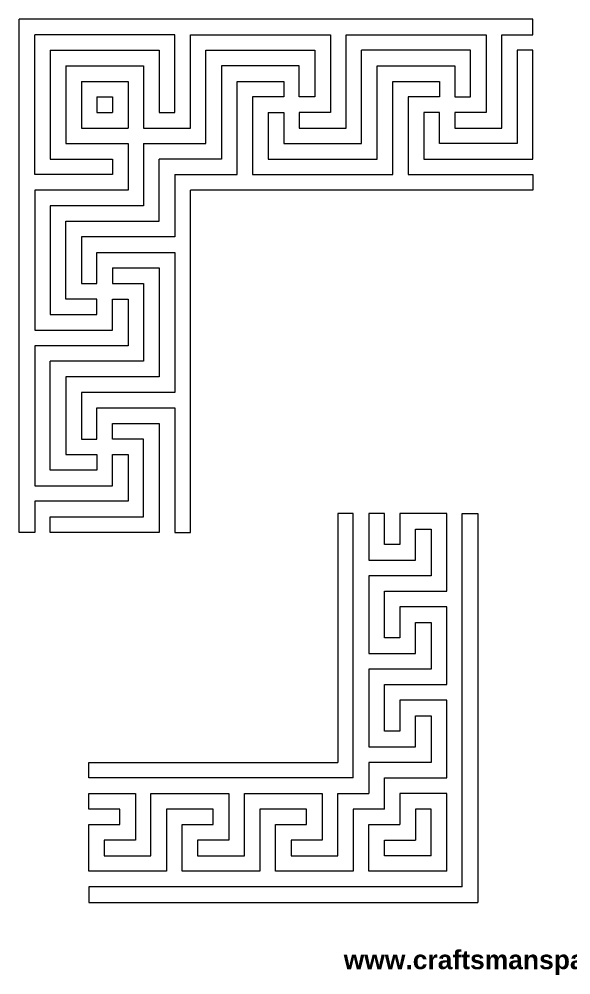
# Model space of a CAD drawing. Header units: millimetres. Extents: x 53.2 to 140.6, y -41 to 35.
# Drawn here: x 53.2 to 96.9, y -41 to 34.8 of the extents above; entities that cross this region are included whole.
import ezdxf

# ---------------------------------------------------------------- set-up
doc = ezdxf.new("R2010")
doc.units = ezdxf.units.MM
doc.header["$MEASUREMENT"] = 0
doc.layers.add('Layer 1', color=7, linetype='Continuous')

msp = doc.modelspace()

# ---------------------------------------------------------------- linework, layer by layer
at = {"layer": 'Layer 1', "lineweight": 9}
for points, knots in [([(60.5603, 0.2195), (60.5603, 0.2195), (61.7941, 0.2195), (61.7941, 0.2195), (61.7941, 0.2195), (61.7941, 0.2195), (61.7941, -3.4816), (61.7941, -3.4816), (61.7941, -3.4816), (61.7941, -3.4816), (54.3916, -3.4816), (54.3916, -3.4816), (54.3916, -3.4816), (54.3916, -3.4816), (54.3916, -5.9491), (54.3916, -5.9491), (54.3916, -5.9491), (54.3916, -5.9491), (53.1579, -5.9491), (53.1579, -5.9491), (53.1579, -5.9491), (53.1579, -5.9491), (53.1579, 34.7644), (53.1579, 34.7644)], [0, 0, 0, 0, 0.1428571, 0.1428571, 0.1428571, 0.1428571, 0.2857143, 0.2857143, 0.2857143, 0.2857143, 0.4285714, 0.4285714, 0.4285714, 0.4285714, 0.5714286, 0.5714286, 0.5714286, 0.5714286, 0.7142857, 0.7142857, 0.7142857, 0.7142857, 1, 1, 1, 1]), ([(87.7027, 27.3619), (87.7027, 27.3619), (87.7027, 26.1282), (87.7027, 26.1282), (87.7027, 26.1282), (87.7027, 26.1282), (91.404, 26.1282), (91.404, 26.1282), (91.404, 26.1282), (91.404, 26.1282), (91.404, 33.5307), (91.404, 33.5307), (91.404, 33.5307), (91.404, 33.5307), (93.8714, 33.5307), (93.8714, 33.5307), (93.8714, 33.5307), (93.8714, 33.5307), (93.8714, 34.7644), (93.8714, 34.7644), (93.8714, 34.7644), (93.8714, 34.7644), (53.1579, 34.7644), (53.1579, 34.7644)], [0, 0, 0, 0, 0.1428571, 0.1428571, 0.1428571, 0.1428571, 0.2857143, 0.2857143, 0.2857143, 0.2857143, 0.4285714, 0.4285714, 0.4285714, 0.4285714, 0.5714286, 0.5714286, 0.5714286, 0.5714286, 0.7142857, 0.7142857, 0.7142857, 0.7142857, 1, 1, 1, 1]), ([(55.6253, 32.2969), (55.6253, 32.2969), (55.6253, 23.6607), (55.6253, 23.6607), (55.6253, 23.6607), (55.6253, 23.6607), (60.5603, 23.6607), (60.5603, 23.6607), (60.5603, 23.6607), (60.5603, 23.6607), (60.5603, 22.427), (60.5603, 22.427), (60.5603, 22.427), (60.5603, 22.427), (54.3916, 22.427), (54.3916, 22.427), (54.3916, 22.427), (54.3916, 22.427), (54.3916, 33.5307), (54.3916, 33.5307)], [0, 0, 0, 0, 0.1666667, 0.1666667, 0.1666667, 0.1666667, 0.3333333, 0.3333333, 0.3333333, 0.3333333, 0.5, 0.5, 0.5, 0.5, 0.6666667, 0.6666667, 0.6666667, 0.6666667, 1, 1, 1, 1]), ([(55.6253, 32.2969), (55.6253, 32.2969), (64.2615, 32.2969), (64.2615, 32.2969), (64.2615, 32.2969), (64.2615, 32.2969), (64.2615, 27.3619), (64.2615, 27.3619), (64.2615, 27.3619), (64.2615, 27.3619), (65.4953, 27.3619), (65.4953, 27.3619), (65.4953, 27.3619), (65.4953, 27.3619), (65.4953, 33.5307), (65.4953, 33.5307), (65.4953, 33.5307), (65.4953, 33.5307), (54.3916, 33.5307), (54.3916, 33.5307)], [0, 0, 0, 0, 0.1666667, 0.1666667, 0.1666667, 0.1666667, 0.3333333, 0.3333333, 0.3333333, 0.3333333, 0.5, 0.5, 0.5, 0.5, 0.6666667, 0.6666667, 0.6666667, 0.6666667, 1, 1, 1, 1]), ([(66.7291, 26.1282), (66.7291, 26.1282), (66.7291, 33.5307), (66.7291, 33.5307), (66.7291, 33.5307), (66.7291, 33.5307), (77.8328, 33.5307), (77.8328, 33.5307), (77.8328, 33.5307), (77.8328, 33.5307), (77.8328, 27.3619), (77.8328, 27.3619), (77.8328, 27.3619), (77.8328, 27.3619), (75.3653, 27.3619), (75.3653, 27.3619), (75.3653, 27.3619), (75.3653, 27.3619), (75.3653, 26.1282), (75.3653, 26.1282), (75.3653, 26.1282), (75.3653, 26.1282), (79.0665, 26.1282), (79.0665, 26.1282), (79.0665, 26.1282), (79.0665, 26.1282), (79.0665, 33.5307), (79.0665, 33.5307)], [0, 0, 0, 0, 0.125, 0.125, 0.125, 0.125, 0.25, 0.25, 0.25, 0.25, 0.375, 0.375, 0.375, 0.375, 0.5, 0.5, 0.5, 0.5, 0.625, 0.625, 0.625, 0.625, 0.75, 0.75, 0.75, 0.75, 1, 1, 1, 1]), ([(79.0665, 33.5307), (79.0665, 33.5307), (90.1702, 33.5307), (90.1702, 33.5307), (90.1702, 33.5307), (90.1702, 33.5307), (90.1702, 27.3619), (90.1702, 27.3619), (90.1702, 27.3619), (90.1702, 27.3619), (87.7027, 27.3619), (87.7027, 27.3619)], [0, 0, 0, 0, 0.25, 0.25, 0.25, 0.25, 0.5, 0.5, 0.5, 0.5, 1, 1, 1, 1]), ([(63.0278, 24.8944), (63.0278, 24.8944), (67.9628, 24.8944), (67.9628, 24.8944), (67.9628, 24.8944), (67.9628, 24.8944), (67.9628, 32.2969), (67.9628, 32.2969), (67.9628, 32.2969), (67.9628, 32.2969), (76.599, 32.2969), (76.599, 32.2969), (76.599, 32.2969), (76.599, 32.2969), (76.599, 28.5957), (76.599, 28.5957), (76.599, 28.5957), (76.599, 28.5957), (75.3653, 28.5957), (75.3653, 28.5957), (75.3653, 28.5957), (75.3653, 28.5957), (75.3653, 31.0632), (75.3653, 31.0632), (75.3653, 31.0632), (75.3653, 31.0632), (69.1966, 31.0632), (69.1966, 31.0632), (69.1966, 31.0632), (69.1966, 31.0632), (69.1966, 23.6607), (69.1966, 23.6607), (69.1966, 23.6607), (69.1966, 23.6607), (64.2615, 23.6607), (64.2615, 23.6607)], [0, 0, 0, 0, 0.1, 0.1, 0.1, 0.1, 0.2, 0.2, 0.2, 0.2, 0.3, 0.3, 0.3, 0.3, 0.4, 0.4, 0.4, 0.4, 0.5, 0.5, 0.5, 0.5, 0.6, 0.6, 0.6, 0.6, 0.7, 0.7, 0.7, 0.7, 0.8, 0.8, 0.8, 0.8, 1, 1, 1, 1]), ([(72.8978, 27.3619), (72.8978, 27.3619), (74.1315, 27.3619), (74.1315, 27.3619), (74.1315, 27.3619), (74.1315, 27.3619), (74.1315, 24.8944), (74.1315, 24.8944), (74.1315, 24.8944), (74.1315, 24.8944), (80.3002, 24.8944), (80.3002, 24.8944), (80.3002, 24.8944), (80.3002, 24.8944), (80.3002, 32.2969), (80.3002, 32.2969)], [0, 0, 0, 0, 0.2, 0.2, 0.2, 0.2, 0.4, 0.4, 0.4, 0.4, 0.6, 0.6, 0.6, 0.6, 1, 1, 1, 1]), ([(87.7027, 28.5957), (87.7027, 28.5957), (88.9365, 28.5957), (88.9365, 28.5957), (88.9365, 28.5957), (88.9365, 28.5957), (88.9365, 32.2969), (88.9365, 32.2969), (88.9365, 32.2969), (88.9365, 32.2969), (80.3002, 32.2969), (80.3002, 32.2969)], [0, 0, 0, 0, 0.25, 0.25, 0.25, 0.25, 0.5, 0.5, 0.5, 0.5, 1, 1, 1, 1]), ([(85.2352, 27.3619), (85.2352, 27.3619), (86.469, 27.3619), (86.469, 27.3619), (86.469, 27.3619), (86.469, 27.3619), (86.469, 24.8944), (86.469, 24.8944), (86.469, 24.8944), (86.469, 24.8944), (92.6377, 24.8944), (92.6377, 24.8944), (92.6377, 24.8944), (92.6377, 24.8944), (92.6377, 32.2969), (92.6377, 32.2969), (92.6377, 32.2969), (92.6377, 32.2969), (93.8714, 32.2969), (93.8714, 32.2969), (93.8714, 32.2969), (93.8714, 32.2969), (93.8714, 23.6607), (93.8714, 23.6607), (93.8714, 23.6607), (93.8714, 23.6607), (85.2352, 23.6607), (85.2352, 23.6607), (85.2352, 23.6607), (85.2352, 23.6607), (85.2352, 27.3619), (85.2352, 27.3619)], [0, 0, 0, 0, 0.1111111, 0.1111111, 0.1111111, 0.1111111, 0.2222222, 0.2222222, 0.2222222, 0.2222222, 0.3333333, 0.3333333, 0.3333333, 0.3333333, 0.4444444, 0.4444444, 0.4444444, 0.4444444, 0.5555556, 0.5555556, 0.5555556, 0.5555556, 0.6666667, 0.6666667, 0.6666667, 0.6666667, 0.7777778, 0.7777778, 0.7777778, 0.7777778, 1, 1, 1, 1]), ([(72.8978, 27.3619), (72.8978, 27.3619), (72.8978, 23.6607), (72.8978, 23.6607), (72.8978, 23.6607), (72.8978, 23.6607), (81.534, 23.6607), (81.534, 23.6607), (81.534, 23.6607), (81.534, 23.6607), (81.534, 31.0632), (81.534, 31.0632)], [0, 0, 0, 0, 0.25, 0.25, 0.25, 0.25, 0.5, 0.5, 0.5, 0.5, 1, 1, 1, 1]), ([(81.534, 31.0632), (81.534, 31.0632), (87.7027, 31.0632), (87.7027, 31.0632), (87.7027, 31.0632), (87.7027, 31.0632), (87.7027, 28.5957), (87.7027, 28.5957)], [0, 0, 0, 0, 0.3333333, 0.3333333, 0.3333333, 0.3333333, 1, 1, 1, 1]), ([(65.4953, 22.427), (65.4953, 22.427), (70.4303, 22.427), (70.4303, 22.427), (70.4303, 22.427), (70.4303, 22.427), (70.4303, 29.8294), (70.4303, 29.8294), (70.4303, 29.8294), (70.4303, 29.8294), (74.1315, 29.8294), (74.1315, 29.8294), (74.1315, 29.8294), (74.1315, 29.8294), (74.1315, 28.5957), (74.1315, 28.5957), (74.1315, 28.5957), (74.1315, 28.5957), (71.664, 28.5957), (71.664, 28.5957), (71.664, 28.5957), (71.664, 28.5957), (71.664, 22.427), (71.664, 22.427), (71.664, 22.427), (71.664, 22.427), (82.7677, 22.427), (82.7677, 22.427)], [0, 0, 0, 0, 0.125, 0.125, 0.125, 0.125, 0.25, 0.25, 0.25, 0.25, 0.375, 0.375, 0.375, 0.375, 0.5, 0.5, 0.5, 0.5, 0.625, 0.625, 0.625, 0.625, 0.75, 0.75, 0.75, 0.75, 1, 1, 1, 1]), ([(82.7677, 22.427), (82.7677, 22.427), (82.7677, 29.8294), (82.7677, 29.8294), (82.7677, 29.8294), (82.7677, 29.8294), (86.469, 29.8294), (86.469, 29.8294), (86.469, 29.8294), (86.469, 29.8294), (86.469, 28.5957), (86.469, 28.5957), (86.469, 28.5957), (86.469, 28.5957), (84.0015, 28.5957), (84.0015, 28.5957), (84.0015, 28.5957), (84.0015, 28.5957), (84.0015, 22.427), (84.0015, 22.427)], [0, 0, 0, 0, 0.1666667, 0.1666667, 0.1666667, 0.1666667, 0.3333333, 0.3333333, 0.3333333, 0.3333333, 0.5, 0.5, 0.5, 0.5, 0.6666667, 0.6666667, 0.6666667, 0.6666667, 1, 1, 1, 1]), ([(63.0278, 24.8944), (63.0278, 24.8944), (63.0278, 19.9595), (63.0278, 19.9595), (63.0278, 19.9595), (63.0278, 19.9595), (55.6253, 19.9595), (55.6253, 19.9595), (55.6253, 19.9595), (55.6253, 19.9595), (55.6253, 11.3233), (55.6253, 11.3233), (55.6253, 11.3233), (55.6253, 11.3233), (59.3266, 11.3233), (59.3266, 11.3233), (59.3266, 11.3233), (59.3266, 11.3233), (59.3266, 12.557), (59.3266, 12.557), (59.3266, 12.557), (59.3266, 12.557), (56.8591, 12.557), (56.8591, 12.557), (56.8591, 12.557), (56.8591, 12.557), (56.8591, 18.7257), (56.8591, 18.7257), (56.8591, 18.7257), (56.8591, 18.7257), (64.2615, 18.7257), (64.2615, 18.7257), (64.2615, 18.7257), (64.2615, 18.7257), (64.2615, 23.6607), (64.2615, 23.6607)], [0, 0, 0, 0, 0.1, 0.1, 0.1, 0.1, 0.2, 0.2, 0.2, 0.2, 0.3, 0.3, 0.3, 0.3, 0.4, 0.4, 0.4, 0.4, 0.5, 0.5, 0.5, 0.5, 0.6, 0.6, 0.6, 0.6, 0.7, 0.7, 0.7, 0.7, 0.8, 0.8, 0.8, 0.8, 1, 1, 1, 1]), ([(65.4953, 22.427), (65.4953, 22.427), (65.4953, 17.492), (65.4953, 17.492), (65.4953, 17.492), (65.4953, 17.492), (58.0928, 17.492), (58.0928, 17.492), (58.0928, 17.492), (58.0928, 17.492), (58.0928, 13.7908), (58.0928, 13.7908), (58.0928, 13.7908), (58.0928, 13.7908), (59.3266, 13.7908), (59.3266, 13.7908), (59.3266, 13.7908), (59.3266, 13.7908), (59.3266, 16.2582), (59.3266, 16.2582), (59.3266, 16.2582), (59.3266, 16.2582), (65.4953, 16.2582), (65.4953, 16.2582), (65.4953, 16.2582), (65.4953, 16.2582), (65.4953, 5.1545), (65.4953, 5.1545)], [0, 0, 0, 0, 0.125, 0.125, 0.125, 0.125, 0.25, 0.25, 0.25, 0.25, 0.375, 0.375, 0.375, 0.375, 0.5, 0.5, 0.5, 0.5, 0.625, 0.625, 0.625, 0.625, 0.75, 0.75, 0.75, 0.75, 1, 1, 1, 1]), ([(84.0015, 22.427), (84.0015, 22.427), (93.8714, 22.427), (93.8714, 22.427), (93.8714, 22.427), (93.8714, 22.427), (93.8714, 21.1932), (93.8714, 21.1932), (93.8714, 21.1932), (93.8714, 21.1932), (66.7291, 21.1932), (66.7291, 21.1932)], [0, 0, 0, 0, 0.25, 0.25, 0.25, 0.25, 0.5, 0.5, 0.5, 0.5, 1, 1, 1, 1]), ([(61.7941, 21.1932), (61.7941, 21.1932), (54.3916, 21.1932), (54.3916, 21.1932), (54.3916, 21.1932), (54.3916, 21.1932), (54.3916, 10.0895), (54.3916, 10.0895), (54.3916, 10.0895), (54.3916, 10.0895), (60.5603, 10.0895), (60.5603, 10.0895), (60.5603, 10.0895), (60.5603, 10.0895), (60.5603, 12.557), (60.5603, 12.557), (60.5603, 12.557), (60.5603, 12.557), (61.7941, 12.557), (61.7941, 12.557), (61.7941, 12.557), (61.7941, 12.557), (61.7941, 8.8558), (61.7941, 8.8558), (61.7941, 8.8558), (61.7941, 8.8558), (54.3916, 8.8558), (54.3916, 8.8558)], [0, 0, 0, 0, 0.125, 0.125, 0.125, 0.125, 0.25, 0.25, 0.25, 0.25, 0.375, 0.375, 0.375, 0.375, 0.5, 0.5, 0.5, 0.5, 0.625, 0.625, 0.625, 0.625, 0.75, 0.75, 0.75, 0.75, 1, 1, 1, 1]), ([(65.4953, 3.9208), (65.4953, 3.9208), (65.4953, -5.9491), (65.4953, -5.9491), (65.4953, -5.9491), (65.4953, -5.9491), (66.7291, -5.9491), (66.7291, -5.9491), (66.7291, -5.9491), (66.7291, -5.9491), (66.7291, 21.1932), (66.7291, 21.1932)], [0, 0, 0, 0, 0.25, 0.25, 0.25, 0.25, 0.5, 0.5, 0.5, 0.5, 1, 1, 1, 1]), ([(60.5603, 15.0245), (60.5603, 15.0245), (60.5603, 13.7908), (60.5603, 13.7908), (60.5603, 13.7908), (60.5603, 13.7908), (63.0278, 13.7908), (63.0278, 13.7908), (63.0278, 13.7908), (63.0278, 13.7908), (63.0278, 7.622), (63.0278, 7.622), (63.0278, 7.622), (63.0278, 7.622), (55.6253, 7.622), (55.6253, 7.622)], [0, 0, 0, 0, 0.2, 0.2, 0.2, 0.2, 0.4, 0.4, 0.4, 0.4, 0.6, 0.6, 0.6, 0.6, 1, 1, 1, 1]), ([(60.5603, 15.0245), (60.5603, 15.0245), (64.2615, 15.0245), (64.2615, 15.0245), (64.2615, 15.0245), (64.2615, 15.0245), (64.2615, 6.3883), (64.2615, 6.3883), (64.2615, 6.3883), (64.2615, 6.3883), (56.8591, 6.3883), (56.8591, 6.3883)], [0, 0, 0, 0, 0.25, 0.25, 0.25, 0.25, 0.5, 0.5, 0.5, 0.5, 1, 1, 1, 1]), ([(54.3916, 8.8558), (54.3916, 8.8558), (54.3916, -2.2478), (54.3916, -2.2478), (54.3916, -2.2478), (54.3916, -2.2478), (60.5603, -2.2478), (60.5603, -2.2478), (60.5603, -2.2478), (60.5603, -2.2478), (60.5603, 0.2195), (60.5603, 0.2195)], [0, 0, 0, 0, 0.25, 0.25, 0.25, 0.25, 0.5, 0.5, 0.5, 0.5, 1, 1, 1, 1]), ([(59.3266, 0.2195), (59.3266, 0.2195), (59.3266, -1.0141), (59.3266, -1.0141), (59.3266, -1.0141), (59.3266, -1.0141), (55.6253, -1.0141), (55.6253, -1.0141), (55.6253, -1.0141), (55.6253, -1.0141), (55.6253, 7.622), (55.6253, 7.622)], [0, 0, 0, 0, 0.25, 0.25, 0.25, 0.25, 0.5, 0.5, 0.5, 0.5, 1, 1, 1, 1]), ([(56.8591, 6.3883), (56.8591, 6.3883), (56.8591, 0.2195), (56.8591, 0.2195), (56.8591, 0.2195), (56.8591, 0.2195), (59.3266, 0.2195), (59.3266, 0.2195)], [0, 0, 0, 0, 0.3333333, 0.3333333, 0.3333333, 0.3333333, 1, 1, 1, 1]), ([(65.4953, 5.1545), (65.4953, 5.1545), (58.0928, 5.1545), (58.0928, 5.1545), (58.0928, 5.1545), (58.0928, 5.1545), (58.0928, 1.4533), (58.0928, 1.4533), (58.0928, 1.4533), (58.0928, 1.4533), (59.3266, 1.4533), (59.3266, 1.4533), (59.3266, 1.4533), (59.3266, 1.4533), (59.3266, 3.9208), (59.3266, 3.9208), (59.3266, 3.9208), (59.3266, 3.9208), (65.4953, 3.9208), (65.4953, 3.9208)], [0, 0, 0, 0, 0.1666667, 0.1666667, 0.1666667, 0.1666667, 0.3333333, 0.3333333, 0.3333333, 0.3333333, 0.5, 0.5, 0.5, 0.5, 0.6666667, 0.6666667, 0.6666667, 0.6666667, 1, 1, 1, 1]), ([(60.5603, 2.687), (60.5603, 2.687), (60.5603, 1.4533), (60.5603, 1.4533), (60.5603, 1.4533), (60.5603, 1.4533), (63.0278, 1.4533), (63.0278, 1.4533), (63.0278, 1.4533), (63.0278, 1.4533), (63.0278, -4.7153), (63.0278, -4.7153), (63.0278, -4.7153), (63.0278, -4.7153), (55.6253, -4.7153), (55.6253, -4.7153), (55.6253, -4.7153), (55.6253, -4.7153), (55.6253, -5.9491), (55.6253, -5.9491), (55.6253, -5.9491), (55.6253, -5.9491), (64.2615, -5.9491), (64.2615, -5.9491), (64.2615, -5.9491), (64.2615, -5.9491), (64.2615, 2.687), (64.2615, 2.687), (64.2615, 2.687), (64.2615, 2.687), (60.5603, 2.687), (60.5603, 2.687)], [0, 0, 0, 0, 0.1111111, 0.1111111, 0.1111111, 0.1111111, 0.2222222, 0.2222222, 0.2222222, 0.2222222, 0.3333333, 0.3333333, 0.3333333, 0.3333333, 0.4444444, 0.4444444, 0.4444444, 0.4444444, 0.5555556, 0.5555556, 0.5555556, 0.5555556, 0.6666667, 0.6666667, 0.6666667, 0.6666667, 0.7777778, 0.7777778, 0.7777778, 0.7777778, 1, 1, 1, 1]), ([(79.6445, -25.4251), (79.6445, -25.4251), (79.6445, -4.4514), (79.6445, -4.4514), (79.6445, -4.4514), (79.6445, -4.4514), (78.4108, -4.4514), (78.4108, -4.4514), (78.4108, -4.4514), (78.4108, -4.4514), (78.4108, -24.1913), (78.4108, -24.1913)], [0, 0, 0, 0, 0.25, 0.25, 0.25, 0.25, 0.5, 0.5, 0.5, 0.5, 1, 1, 1, 1]), ([(82.112, -27.8926), (82.112, -27.8926), (82.112, -25.4251), (82.112, -25.4251), (82.112, -25.4251), (82.112, -25.4251), (87.047, -25.4251), (87.047, -25.4251), (87.047, -25.4251), (87.047, -25.4251), (87.047, -19.2563), (87.047, -19.2563), (87.047, -19.2563), (87.047, -19.2563), (83.3457, -19.2563), (83.3457, -19.2563), (83.3457, -19.2563), (83.3457, -19.2563), (83.3457, -21.7238), (83.3457, -21.7238), (83.3457, -21.7238), (83.3457, -21.7238), (82.112, -21.7238), (82.112, -21.7238), (82.112, -21.7238), (82.112, -21.7238), (82.112, -18.0226), (82.112, -18.0226), (82.112, -18.0226), (82.112, -18.0226), (87.047, -18.0226), (87.047, -18.0226), (87.047, -18.0226), (87.047, -18.0226), (87.047, -11.8539), (87.047, -11.8539), (87.047, -11.8539), (87.047, -11.8539), (83.3457, -11.8539), (83.3457, -11.8539), (83.3457, -11.8539), (83.3457, -11.8539), (83.3457, -14.3214), (83.3457, -14.3214), (83.3457, -14.3214), (83.3457, -14.3214), (82.112, -14.3214), (82.112, -14.3214), (82.112, -14.3214), (82.112, -14.3214), (82.112, -10.6201), (82.112, -10.6201), (82.112, -10.6201), (82.112, -10.6201), (87.047, -10.6201), (87.047, -10.6201), (87.047, -10.6201), (87.047, -10.6201), (87.047, -4.4514), (87.047, -4.4514), (87.047, -4.4514), (87.047, -4.4514), (83.3457, -4.4514), (83.3457, -4.4514), (83.3457, -4.4514), (83.3457, -4.4514), (83.3457, -6.9189), (83.3457, -6.9189), (83.3457, -6.9189), (83.3457, -6.9189), (82.112, -6.9189), (82.112, -6.9189), (82.112, -6.9189), (82.112, -6.9189), (82.112, -4.4514), (82.112, -4.4514), (82.112, -4.4514), (82.112, -4.4514), (80.8782, -4.4514), (80.8782, -4.4514), (80.8782, -4.4514), (80.8782, -4.4514), (80.8782, -8.1527), (80.8782, -8.1527), (80.8782, -8.1527), (80.8782, -8.1527), (84.5795, -8.1527), (84.5795, -8.1527), (84.5795, -8.1527), (84.5795, -8.1527), (84.5795, -5.6852), (84.5795, -5.6852), (84.5795, -5.6852), (84.5795, -5.6852), (85.8132, -5.6852), (85.8132, -5.6852), (85.8132, -5.6852), (85.8132, -5.6852), (85.8132, -9.3864), (85.8132, -9.3864), (85.8132, -9.3864), (85.8132, -9.3864), (80.8782, -9.3864), (80.8782, -9.3864), (80.8782, -9.3864), (80.8782, -9.3864), (80.8782, -15.5551), (80.8782, -15.5551), (80.8782, -15.5551), (80.8782, -15.5551), (84.5795, -15.5551), (84.5795, -15.5551), (84.5795, -15.5551), (84.5795, -15.5551), (84.5795, -13.0876), (84.5795, -13.0876), (84.5795, -13.0876), (84.5795, -13.0876), (85.8132, -13.0876), (85.8132, -13.0876), (85.8132, -13.0876), (85.8132, -13.0876), (85.8132, -16.7889), (85.8132, -16.7889), (85.8132, -16.7889), (85.8132, -16.7889), (80.8782, -16.7889), (80.8782, -16.7889), (80.8782, -16.7889), (80.8782, -16.7889), (80.8782, -22.9576), (80.8782, -22.9576), (80.8782, -22.9576), (80.8782, -22.9576), (84.5795, -22.9576), (84.5795, -22.9576), (84.5795, -22.9576), (84.5795, -22.9576), (84.5795, -20.4901), (84.5795, -20.4901), (84.5795, -20.4901), (84.5795, -20.4901), (85.8132, -20.4901), (85.8132, -20.4901), (85.8132, -20.4901), (85.8132, -20.4901), (85.8132, -24.1913), (85.8132, -24.1913), (85.8132, -24.1913), (85.8132, -24.1913), (80.8782, -24.1913), (80.8782, -24.1913), (80.8782, -24.1913), (80.8782, -24.1913), (80.8782, -26.6588), (80.8782, -26.6588)], [0, 0, 0, 0, 0.025, 0.025, 0.025, 0.025, 0.05, 0.05, 0.05, 0.05, 0.075, 0.075, 0.075, 0.075, 0.1, 0.1, 0.1, 0.1, 0.125, 0.125, 0.125, 0.125, 0.15, 0.15, 0.15, 0.15, 0.175, 0.175, 0.175, 0.175, 0.2, 0.2, 0.2, 0.2, 0.225, 0.225, 0.225, 0.225, 0.25, 0.25, 0.25, 0.25, 0.275, 0.275, 0.275, 0.275, 0.3, 0.3, 0.3, 0.3, 0.325, 0.325, 0.325, 0.325, 0.35, 0.35, 0.35, 0.35, 0.375, 0.375, 0.375, 0.375, 0.4, 0.4, 0.4, 0.4, 0.425, 0.425, 0.425, 0.425, 0.45, 0.45, 0.45, 0.45, 0.475, 0.475, 0.475, 0.475, 0.5, 0.5, 0.5, 0.5, 0.525, 0.525, 0.525, 0.525, 0.55, 0.55, 0.55, 0.55, 0.575, 0.575, 0.575, 0.575, 0.6, 0.6, 0.6, 0.6, 0.625, 0.625, 0.625, 0.625, 0.65, 0.65, 0.65, 0.65, 0.675, 0.675, 0.675, 0.675, 0.7, 0.7, 0.7, 0.7, 0.725, 0.725, 0.725, 0.725, 0.75, 0.75, 0.75, 0.75, 0.775, 0.775, 0.775, 0.775, 0.8, 0.8, 0.8, 0.8, 0.825, 0.825, 0.825, 0.825, 0.85, 0.85, 0.85, 0.85, 0.875, 0.875, 0.875, 0.875, 0.9, 0.9, 0.9, 0.9, 0.925, 0.925, 0.925, 0.925, 0.95, 0.95, 0.95, 0.95, 1, 1, 1, 1]), ([(88.2807, -34.0613), (88.2807, -34.0613), (88.2807, -4.4514), (88.2807, -4.4514), (88.2807, -4.4514), (88.2807, -4.4514), (89.5144, -4.4514), (89.5144, -4.4514), (89.5144, -4.4514), (89.5144, -4.4514), (89.5144, -35.295), (89.5144, -35.295)], [0, 0, 0, 0, 0.25, 0.25, 0.25, 0.25, 0.5, 0.5, 0.5, 0.5, 1, 1, 1, 1]), ([(79.6445, -25.4251), (79.6445, -25.4251), (58.6708, -25.4251), (58.6708, -25.4251), (58.6708, -25.4251), (58.6708, -25.4251), (58.6708, -24.1913), (58.6708, -24.1913), (58.6708, -24.1913), (58.6708, -24.1913), (78.4108, -24.1913), (78.4108, -24.1913)], [0, 0, 0, 0, 0.25, 0.25, 0.25, 0.25, 0.5, 0.5, 0.5, 0.5, 1, 1, 1, 1]), ([(82.112, -27.8926), (82.112, -27.8926), (79.6445, -27.8926), (79.6445, -27.8926), (79.6445, -27.8926), (79.6445, -27.8926), (79.6445, -32.8275), (79.6445, -32.8275), (79.6445, -32.8275), (79.6445, -32.8275), (73.4758, -32.8275), (73.4758, -32.8275), (73.4758, -32.8275), (73.4758, -32.8275), (73.4758, -29.1263), (73.4758, -29.1263), (73.4758, -29.1263), (73.4758, -29.1263), (75.9433, -29.1263), (75.9433, -29.1263), (75.9433, -29.1263), (75.9433, -29.1263), (75.9433, -27.8926), (75.9433, -27.8926), (75.9433, -27.8926), (75.9433, -27.8926), (72.242, -27.8926), (72.242, -27.8926), (72.242, -27.8926), (72.242, -27.8926), (72.242, -32.8275), (72.242, -32.8275), (72.242, -32.8275), (72.242, -32.8275), (66.0733, -32.8275), (66.0733, -32.8275), (66.0733, -32.8275), (66.0733, -32.8275), (66.0733, -29.1263), (66.0733, -29.1263), (66.0733, -29.1263), (66.0733, -29.1263), (68.5408, -29.1263), (68.5408, -29.1263), (68.5408, -29.1263), (68.5408, -29.1263), (68.5408, -27.8926), (68.5408, -27.8926), (68.5408, -27.8926), (68.5408, -27.8926), (64.8396, -27.8926), (64.8396, -27.8926), (64.8396, -27.8926), (64.8396, -27.8926), (64.8396, -32.8275), (64.8396, -32.8275), (64.8396, -32.8275), (64.8396, -32.8275), (58.6708, -32.8275), (58.6708, -32.8275), (58.6708, -32.8275), (58.6708, -32.8275), (58.6708, -29.1263), (58.6708, -29.1263), (58.6708, -29.1263), (58.6708, -29.1263), (61.1383, -29.1263), (61.1383, -29.1263), (61.1383, -29.1263), (61.1383, -29.1263), (61.1383, -27.8926), (61.1383, -27.8926), (61.1383, -27.8926), (61.1383, -27.8926), (58.6708, -27.8926), (58.6708, -27.8926), (58.6708, -27.8926), (58.6708, -27.8926), (58.6708, -26.6588), (58.6708, -26.6588), (58.6708, -26.6588), (58.6708, -26.6588), (62.3721, -26.6588), (62.3721, -26.6588), (62.3721, -26.6588), (62.3721, -26.6588), (62.3721, -30.3601), (62.3721, -30.3601), (62.3721, -30.3601), (62.3721, -30.3601), (59.9046, -30.3601), (59.9046, -30.3601), (59.9046, -30.3601), (59.9046, -30.3601), (59.9046, -31.5938), (59.9046, -31.5938), (59.9046, -31.5938), (59.9046, -31.5938), (63.6058, -31.5938), (63.6058, -31.5938), (63.6058, -31.5938), (63.6058, -31.5938), (63.6058, -26.6588), (63.6058, -26.6588), (63.6058, -26.6588), (63.6058, -26.6588), (69.7745, -26.6588), (69.7745, -26.6588), (69.7745, -26.6588), (69.7745, -26.6588), (69.7745, -30.3601), (69.7745, -30.3601), (69.7745, -30.3601), (69.7745, -30.3601), (67.307, -30.3601), (67.307, -30.3601), (67.307, -30.3601), (67.307, -30.3601), (67.307, -31.5938), (67.307, -31.5938), (67.307, -31.5938), (67.307, -31.5938), (71.0083, -31.5938), (71.0083, -31.5938), (71.0083, -31.5938), (71.0083, -31.5938), (71.0083, -26.6588), (71.0083, -26.6588), (71.0083, -26.6588), (71.0083, -26.6588), (77.177, -26.6588), (77.177, -26.6588), (77.177, -26.6588), (77.177, -26.6588), (77.177, -30.3601), (77.177, -30.3601), (77.177, -30.3601), (77.177, -30.3601), (74.7095, -30.3601), (74.7095, -30.3601), (74.7095, -30.3601), (74.7095, -30.3601), (74.7095, -31.5938), (74.7095, -31.5938), (74.7095, -31.5938), (74.7095, -31.5938), (78.4108, -31.5938), (78.4108, -31.5938), (78.4108, -31.5938), (78.4108, -31.5938), (78.4108, -26.6588), (78.4108, -26.6588), (78.4108, -26.6588), (78.4108, -26.6588), (80.8782, -26.6588), (80.8782, -26.6588)], [0, 0, 0, 0, 0.025, 0.025, 0.025, 0.025, 0.05, 0.05, 0.05, 0.05, 0.075, 0.075, 0.075, 0.075, 0.1, 0.1, 0.1, 0.1, 0.125, 0.125, 0.125, 0.125, 0.15, 0.15, 0.15, 0.15, 0.175, 0.175, 0.175, 0.175, 0.2, 0.2, 0.2, 0.2, 0.225, 0.225, 0.225, 0.225, 0.25, 0.25, 0.25, 0.25, 0.275, 0.275, 0.275, 0.275, 0.3, 0.3, 0.3, 0.3, 0.325, 0.325, 0.325, 0.325, 0.35, 0.35, 0.35, 0.35, 0.375, 0.375, 0.375, 0.375, 0.4, 0.4, 0.4, 0.4, 0.425, 0.425, 0.425, 0.425, 0.45, 0.45, 0.45, 0.45, 0.475, 0.475, 0.475, 0.475, 0.5, 0.5, 0.5, 0.5, 0.525, 0.525, 0.525, 0.525, 0.55, 0.55, 0.55, 0.55, 0.575, 0.575, 0.575, 0.575, 0.6, 0.6, 0.6, 0.6, 0.625, 0.625, 0.625, 0.625, 0.65, 0.65, 0.65, 0.65, 0.675, 0.675, 0.675, 0.675, 0.7, 0.7, 0.7, 0.7, 0.725, 0.725, 0.725, 0.725, 0.75, 0.75, 0.75, 0.75, 0.775, 0.775, 0.775, 0.775, 0.8, 0.8, 0.8, 0.8, 0.825, 0.825, 0.825, 0.825, 0.85, 0.85, 0.85, 0.85, 0.875, 0.875, 0.875, 0.875, 0.9, 0.9, 0.9, 0.9, 0.925, 0.925, 0.925, 0.925, 0.95, 0.95, 0.95, 0.95, 1, 1, 1, 1]), ([(87.047, -32.8275), (87.047, -32.8275), (87.047, -26.6588), (87.047, -26.6588), (87.047, -26.6588), (87.047, -26.6588), (83.3457, -26.6588), (83.3457, -26.6588), (83.3457, -26.6588), (83.3457, -26.6588), (83.3457, -29.1263), (83.3457, -29.1263)], [0, 0, 0, 0, 0.25, 0.25, 0.25, 0.25, 0.5, 0.5, 0.5, 0.5, 1, 1, 1, 1]), ([(85.8132, -31.5938), (85.8132, -31.5938), (85.8132, -27.8926), (85.8132, -27.8926), (85.8132, -27.8926), (85.8132, -27.8926), (84.5795, -27.8926), (84.5795, -27.8926), (84.5795, -27.8926), (84.5795, -27.8926), (84.5795, -30.3601), (84.5795, -30.3601)], [0, 0, 0, 0, 0.25, 0.25, 0.25, 0.25, 0.5, 0.5, 0.5, 0.5, 1, 1, 1, 1]), ([(87.047, -32.8275), (87.047, -32.8275), (80.8782, -32.8275), (80.8782, -32.8275), (80.8782, -32.8275), (80.8782, -32.8275), (80.8782, -29.1263), (80.8782, -29.1263), (80.8782, -29.1263), (80.8782, -29.1263), (83.3457, -29.1263), (83.3457, -29.1263)], [0, 0, 0, 0, 0.25, 0.25, 0.25, 0.25, 0.5, 0.5, 0.5, 0.5, 1, 1, 1, 1]), ([(85.8132, -31.5938), (85.8132, -31.5938), (82.112, -31.5938), (82.112, -31.5938), (82.112, -31.5938), (82.112, -31.5938), (82.112, -30.3601), (82.112, -30.3601), (82.112, -30.3601), (82.112, -30.3601), (84.5795, -30.3601), (84.5795, -30.3601)], [0, 0, 0, 0, 0.25, 0.25, 0.25, 0.25, 0.5, 0.5, 0.5, 0.5, 1, 1, 1, 1]), ([(88.2807, -34.0613), (88.2807, -34.0613), (58.6708, -34.0613), (58.6708, -34.0613), (58.6708, -34.0613), (58.6708, -34.0613), (58.6708, -35.295), (58.6708, -35.295), (58.6708, -35.295), (58.6708, -35.295), (89.5144, -35.295), (89.5144, -35.295)], [0, 0, 0, 0, 0.25, 0.25, 0.25, 0.25, 0.5, 0.5, 0.5, 0.5, 1, 1, 1, 1])]:
    msp.add_open_spline(points, degree=3, knots=knots, dxfattribs=at)
for points in [[(56.8591, 31.0632), (56.8591, 31.0632), (56.8591, 24.8944), (56.8591, 24.8944)], [(56.8591, 31.0632), (56.8591, 31.0632), (63.0278, 31.0632), (63.0278, 31.0632)], [(63.0278, 31.0632), (63.0278, 31.0632), (63.0278, 26.1282), (63.0278, 26.1282)], [(58.0928, 29.8294), (58.0928, 29.8294), (58.0928, 26.1282), (58.0928, 26.1282)], [(58.0928, 29.8294), (58.0928, 29.8294), (61.7941, 29.8294), (61.7941, 29.8294)], [(61.7941, 29.8294), (61.7941, 29.8294), (61.7941, 26.1282), (61.7941, 26.1282)], [(59.3266, 28.5957), (59.3266, 28.5957), (59.3266, 27.3619), (59.3266, 27.3619)], [(59.3266, 28.5957), (59.3266, 28.5957), (60.5603, 28.5957), (60.5603, 28.5957)], [(60.5603, 28.5957), (60.5603, 28.5957), (60.5603, 27.3619), (60.5603, 27.3619)], [(59.3266, 27.3619), (59.3266, 27.3619), (60.5603, 27.3619), (60.5603, 27.3619)], [(58.0928, 26.1282), (58.0928, 26.1282), (61.7941, 26.1282), (61.7941, 26.1282)], [(63.0278, 26.1282), (63.0278, 26.1282), (66.7291, 26.1282), (66.7291, 26.1282)], [(56.8591, 24.8944), (56.8591, 24.8944), (61.7941, 24.8944), (61.7941, 24.8944)], [(61.7941, 24.8944), (61.7941, 24.8944), (61.7941, 21.1932), (61.7941, 21.1932)]]:
    msp.add_open_spline(points, degree=3, dxfattribs=at)

# ---------------------------------------------------------------- texts
at = {"insert": (78.8838, -39.0895), "char_height": 1.5, "width": 35.540913, "attachment_point": 1}
msp.add_mtext('{\\fArial|b1|i0|c0|p34;www.craftsmanspace.com}', dxfattribs=at)

doc.saveas('drawing.dxf')
